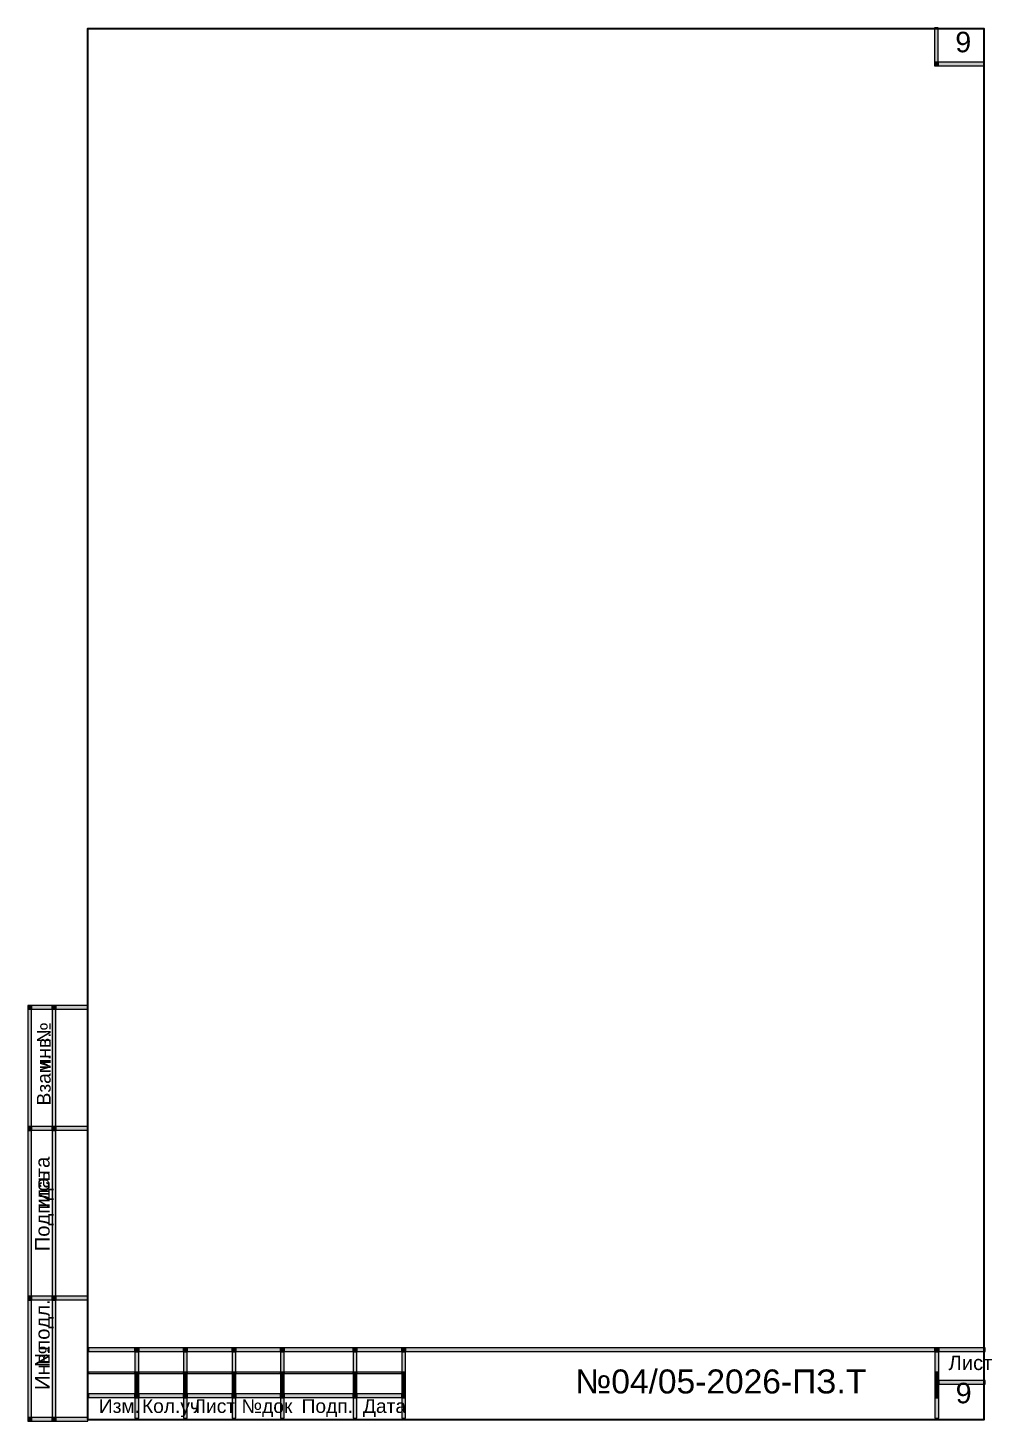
# Model space of a CAD drawing. Extents: x 8 to 21351, y 0 to 420.
# Drawn here: x 2487.8 to 2686.8, y 4.7 to 292.2 of the extents above; entities that cross this region are included whole.
import ezdxf

# ---------------------------------------------------------------- set-up
doc = ezdxf.new("R2010")
doc.units = 0
doc.layers.add('TEY_REVIEW_AXIS', color=7, linetype='Continuous')
doc.layers.add('TEY_REVIEW_LEADER', color=7, linetype='Continuous')
doc.styles.add('TEYPDFCAD_TEXT', font='arial.ttf')

msp = doc.modelspace()

# ---------------------------------------------------------------- hatches: boundary and pattern name
for points in [[(2674.86, 285.16), (2675.62, 285.16), (2675.62, 292.23), (2674.86, 292.23)], [(2674.86, 284.4), (2675.62, 284.4), (2675.62, 285.16), (2674.86, 285.16)], [(2674.86, 284.4), (2675.62, 284.4), (2675.62, 285.16), (2674.86, 285.16)], [(2675.62, 284.4), (2685.23, 284.4), (2685.23, 285.16), (2675.62, 285.16)], [(2487.83, 89.66), (2488.59, 89.66), (2488.59, 90.47), (2487.83, 90.47)], [(2487.83, 89.7), (2488.59, 89.7), (2488.59, 90.47), (2487.83, 90.47)], [(2487.83, 65.45), (2488.59, 65.45), (2488.59, 89.66), (2487.83, 89.66)], [(2488.59, 89.7), (2492.83, 89.7), (2492.83, 90.47), (2488.59, 90.47)], [(2492.83, 89.7), (2493.59, 89.7), (2493.59, 90.47), (2492.83, 90.47)], [(2492.83, 89.66), (2493.59, 89.66), (2493.59, 89.7), (2492.83, 89.7)], [(2492.83, 65.45), (2493.59, 65.45), (2493.59, 89.66), (2492.83, 89.66)], [(2493.59, 89.7), (2500.19, 89.7), (2500.19, 90.47), (2493.59, 90.47)], [(2487.83, 64.64), (2488.59, 64.64), (2488.59, 65.45), (2487.83, 65.45)], [(2487.83, 30.44), (2488.59, 30.44), (2488.59, 64.64), (2487.83, 64.64)], [(2488.59, 64.69), (2492.83, 64.69), (2492.83, 65.45), (2488.59, 65.45)], [(2492.83, 64.64), (2493.59, 64.64), (2493.59, 65.45), (2492.83, 65.45)], [(2492.83, 30.44), (2493.59, 30.44), (2493.59, 64.64), (2492.83, 64.64)], [(2493.59, 64.69), (2500.19, 64.69), (2500.19, 65.45), (2493.59, 65.45)], [(2487.83, 29.63), (2488.59, 29.63), (2488.59, 30.44), (2487.83, 30.44)], [(2487.83, 5.42), (2488.59, 5.42), (2488.59, 29.63), (2487.83, 29.63)], [(2488.59, 29.68), (2492.83, 29.68), (2492.83, 30.44), (2488.59, 30.44)], [(2492.83, 29.63), (2493.59, 29.63), (2493.59, 30.44), (2492.83, 30.44)], [(2492.83, 5.42), (2493.59, 5.42), (2493.59, 29.63), (2492.83, 29.63)], [(2493.59, 29.68), (2500.19, 29.68), (2500.19, 30.44), (2493.59, 30.44)], [(2500.32, 19.01), (2509.93, 19.01), (2509.93, 19.77), (2500.32, 19.77)], [(2509.93, 19.01), (2510.69, 19.01), (2510.69, 19.77), (2509.93, 19.77)], [(2509.93, 18.97), (2510.69, 18.97), (2510.69, 19.01), (2509.93, 19.01)], [(2509.93, 14.77), (2510.69, 14.77), (2510.69, 18.97), (2509.93, 18.97)], [(2510.69, 19.01), (2519.92, 19.01), (2519.92, 19.77), (2510.69, 19.77)], [(2519.92, 19.01), (2520.68, 19.01), (2520.68, 19.77), (2519.92, 19.77)], [(2519.92, 18.97), (2520.68, 18.97), (2520.68, 19.01), (2519.92, 19.01)], [(2519.92, 14.77), (2520.68, 14.77), (2520.68, 18.97), (2519.92, 18.97)], [(2520.68, 19.01), (2529.95, 19.01), (2529.95, 19.77), (2520.68, 19.77)], [(2529.95, 19.01), (2530.71, 19.01), (2530.71, 19.77), (2529.95, 19.77)], [(2529.95, 18.97), (2530.71, 18.97), (2530.71, 19.01), (2529.95, 19.01)], [(2529.95, 14.77), (2530.71, 14.77), (2530.71, 18.97), (2529.95, 18.97)], [(2530.71, 19.01), (2539.94, 19.01), (2539.94, 19.77), (2530.71, 19.77)], [(2539.94, 19.01), (2540.7, 19.01), (2540.7, 19.77), (2539.94, 19.77)], [(2539.94, 18.97), (2540.7, 18.97), (2540.7, 19.01), (2539.94, 19.01)], [(2539.94, 14.77), (2540.7, 14.77), (2540.7, 18.97), (2539.94, 18.97)], [(2540.7, 19.01), (2554.93, 19.01), (2554.93, 19.77), (2540.7, 19.77)], [(2554.93, 19.01), (2555.69, 19.01), (2555.69, 19.77), (2554.93, 19.77)], [(2554.93, 18.97), (2555.69, 18.97), (2555.69, 19.01), (2554.93, 19.01)], [(2554.93, 14.77), (2555.69, 14.77), (2555.69, 18.97), (2554.93, 18.97)], [(2555.69, 19.01), (2564.96, 19.01), (2564.96, 19.77), (2555.69, 19.77)], [(2564.96, 19.01), (2565.72, 19.01), (2565.72, 19.77), (2564.96, 19.77)], [(2564.96, 18.97), (2565.72, 18.97), (2565.72, 19.01), (2564.96, 19.01)], [(2564.96, 14.77), (2565.72, 14.77), (2565.72, 18.97), (2564.96, 18.97)], [(2565.72, 19.01), (2674.99, 19.01), (2674.99, 19.77), (2565.72, 19.77)], [(2674.99, 19.01), (2675.75, 19.01), (2675.75, 19.77), (2674.99, 19.77)], [(2674.99, 18.97), (2675.75, 18.97), (2675.75, 19.01), (2674.99, 19.01)], [(2674.99, 14.77), (2675.75, 14.77), (2675.75, 18.97), (2674.99, 18.97)], [(2675.75, 19.01), (2685.36, 19.01), (2685.36, 19.77), (2675.75, 19.77)], [(2500.32, 14.52), (2509.93, 14.52), (2509.93, 14.77), (2500.32, 14.77)], [(2509.93, 13.97), (2510.69, 13.97), (2510.69, 14.77), (2509.93, 14.77)], [(2510.69, 14.52), (2519.92, 14.52), (2519.92, 14.77), (2510.69, 14.77)], [(2519.92, 13.97), (2520.68, 13.97), (2520.68, 14.77), (2519.92, 14.77)], [(2520.68, 14.52), (2529.95, 14.52), (2529.95, 14.77), (2520.68, 14.77)], [(2529.95, 13.97), (2530.71, 13.97), (2530.71, 14.77), (2529.95, 14.77)], [(2530.71, 14.52), (2539.94, 14.52), (2539.94, 14.77), (2530.71, 14.77)], [(2539.94, 13.97), (2540.7, 13.97), (2540.7, 14.77), (2539.94, 14.77)], [(2540.7, 14.52), (2554.93, 14.52), (2554.93, 14.77), (2540.7, 14.77)], [(2554.93, 13.97), (2555.69, 13.97), (2555.69, 14.77), (2554.93, 14.77)], [(2555.69, 14.52), (2564.96, 14.52), (2564.96, 14.77), (2555.69, 14.77)], [(2564.96, 13.97), (2565.72, 13.97), (2565.72, 14.77), (2564.96, 14.77)], [(2674.99, 13.97), (2675.75, 13.97), (2675.75, 14.77), (2674.99, 14.77)], [(2509.93, 13.04), (2510.69, 13.04), (2510.69, 13.97), (2509.93, 13.97)], [(2509.93, 12.23), (2510.69, 12.23), (2510.69, 13.04), (2509.93, 13.04)], [(2509.93, 10.29), (2510.69, 10.29), (2510.69, 12.23), (2509.93, 12.23)], [(2519.92, 13.04), (2520.68, 13.04), (2520.68, 13.97), (2519.92, 13.97)], [(2519.92, 12.23), (2520.68, 12.23), (2520.68, 13.04), (2519.92, 13.04)], [(2519.92, 10.29), (2520.68, 10.29), (2520.68, 12.23), (2519.92, 12.23)], [(2529.95, 13.04), (2530.71, 13.04), (2530.71, 13.97), (2529.95, 13.97)], [(2529.95, 12.23), (2530.71, 12.23), (2530.71, 13.04), (2529.95, 13.04)], [(2529.95, 10.29), (2530.71, 10.29), (2530.71, 12.23), (2529.95, 12.23)], [(2539.94, 13.04), (2540.7, 13.04), (2540.7, 13.97), (2539.94, 13.97)], [(2539.94, 12.23), (2540.7, 12.23), (2540.7, 13.04), (2539.94, 13.04)], [(2539.94, 10.29), (2540.7, 10.29), (2540.7, 12.23), (2539.94, 12.23)], [(2554.93, 13.04), (2555.69, 13.04), (2555.69, 13.97), (2554.93, 13.97)], [(2554.93, 12.23), (2555.69, 12.23), (2555.69, 13.04), (2554.93, 13.04)], [(2554.93, 10.29), (2555.69, 10.29), (2555.69, 12.23), (2554.93, 12.23)], [(2564.96, 13.04), (2565.72, 13.04), (2565.72, 13.97), (2564.96, 13.97)], [(2564.96, 12.23), (2565.72, 12.23), (2565.72, 13.04), (2564.96, 13.04)], [(2564.96, 10.29), (2565.72, 10.29), (2565.72, 12.23), (2564.96, 12.23)], [(2674.99, 13.04), (2675.75, 13.04), (2675.75, 13.97), (2674.99, 13.97)], [(2674.99, 12.23), (2675.75, 12.23), (2675.75, 13.04), (2674.99, 13.04)], [(2674.99, 10.29), (2675.75, 10.29), (2675.75, 12.23), (2674.99, 12.23)], [(2675.75, 12.28), (2685.36, 12.28), (2685.36, 13.04), (2675.75, 13.04)], [(2500.32, 9.52), (2509.93, 9.52), (2509.93, 10.29), (2500.32, 10.29)], [(2509.93, 9.48), (2510.69, 9.48), (2510.69, 10.29), (2509.93, 10.29)], [(2509.93, 5.29), (2510.69, 5.29), (2510.69, 9.48), (2509.93, 9.48)], [(2510.69, 9.52), (2519.92, 9.52), (2519.92, 10.29), (2510.69, 10.29)], [(2519.92, 9.48), (2520.68, 9.48), (2520.68, 10.29), (2519.92, 10.29)], [(2519.92, 5.29), (2520.68, 5.29), (2520.68, 9.48), (2519.92, 9.48)], [(2520.68, 9.52), (2529.95, 9.52), (2529.95, 10.29), (2520.68, 10.29)], [(2529.95, 9.48), (2530.71, 9.48), (2530.71, 10.29), (2529.95, 10.29)], [(2529.95, 5.29), (2530.71, 5.29), (2530.71, 9.48), (2529.95, 9.48)], [(2530.71, 9.52), (2539.94, 9.52), (2539.94, 10.29), (2530.71, 10.29)], [(2539.94, 9.48), (2540.7, 9.48), (2540.7, 10.29), (2539.94, 10.29)], [(2539.94, 5.29), (2540.7, 5.29), (2540.7, 9.48), (2539.94, 9.48)], [(2540.7, 9.52), (2554.93, 9.52), (2554.93, 10.29), (2540.7, 10.29)], [(2554.93, 9.48), (2555.69, 9.48), (2555.69, 10.29), (2554.93, 10.29)], [(2554.93, 5.29), (2555.69, 5.29), (2555.69, 9.48), (2554.93, 9.48)], [(2555.69, 9.52), (2564.96, 9.52), (2564.96, 10.29), (2555.69, 10.29)], [(2564.96, 9.48), (2565.72, 9.48), (2565.72, 10.29), (2564.96, 10.29)], [(2564.96, 5.29), (2565.72, 5.29), (2565.72, 9.48), (2564.96, 9.48)], [(2674.99, 9.48), (2675.75, 9.48), (2675.75, 10.29), (2674.99, 10.29)], [(2674.99, 5.29), (2675.75, 5.29), (2675.75, 9.48), (2674.99, 9.48)], [(2487.83, 4.66), (2488.59, 4.66), (2488.59, 5.42), (2487.83, 5.42)], [(2487.83, 4.66), (2488.59, 4.66), (2488.59, 5.42), (2487.83, 5.42)], [(2488.59, 4.66), (2492.83, 4.66), (2492.83, 5.42), (2488.59, 5.42)], [(2492.83, 4.66), (2493.59, 4.66), (2493.59, 5.42), (2492.83, 5.42)], [(2493.59, 4.66), (2500.19, 4.66), (2500.19, 5.42), (2493.59, 5.42)]]:
    msp.add_hatch(color=256).paths.add_polyline_path(points)

# ---------------------------------------------------------------- linework, layer by layer
for points in [[(2674.86, 285.16), (2675.62, 285.16), (2675.62, 292.23), (2674.86, 292.23)], [(2674.86, 284.4), (2675.62, 284.4), (2675.62, 285.16), (2674.86, 285.16)], [(2674.86, 284.4), (2675.62, 284.4), (2675.62, 285.16), (2674.86, 285.16)], [(2675.62, 284.4), (2685.23, 284.4), (2685.23, 285.16), (2675.62, 285.16)], [(2487.83, 89.66), (2488.59, 89.66), (2488.59, 90.47), (2487.83, 90.47)], [(2487.83, 89.7), (2488.59, 89.7), (2488.59, 90.47), (2487.83, 90.47)], [(2487.83, 65.45), (2488.59, 65.45), (2488.59, 89.66), (2487.83, 89.66)], [(2488.59, 89.7), (2492.83, 89.7), (2492.83, 90.47), (2488.59, 90.47)], [(2492.83, 89.7), (2493.59, 89.7), (2493.59, 90.47), (2492.83, 90.47)], [(2492.83, 89.66), (2493.59, 89.66), (2493.59, 89.7), (2492.83, 89.7)], [(2492.83, 65.45), (2493.59, 65.45), (2493.59, 89.66), (2492.83, 89.66)], [(2493.59, 89.7), (2500.19, 89.7), (2500.19, 90.47), (2493.59, 90.47)], [(2487.83, 64.64), (2488.59, 64.64), (2488.59, 65.45), (2487.83, 65.45)], [(2487.83, 30.44), (2488.59, 30.44), (2488.59, 64.64), (2487.83, 64.64)], [(2488.59, 64.69), (2492.83, 64.69), (2492.83, 65.45), (2488.59, 65.45)], [(2492.83, 64.64), (2493.59, 64.64), (2493.59, 65.45), (2492.83, 65.45)], [(2492.83, 30.44), (2493.59, 30.44), (2493.59, 64.64), (2492.83, 64.64)], [(2493.59, 64.69), (2500.19, 64.69), (2500.19, 65.45), (2493.59, 65.45)], [(2487.83, 29.63), (2488.59, 29.63), (2488.59, 30.44), (2487.83, 30.44)], [(2487.83, 5.42), (2488.59, 5.42), (2488.59, 29.63), (2487.83, 29.63)], [(2488.59, 29.68), (2492.83, 29.68), (2492.83, 30.44), (2488.59, 30.44)], [(2492.83, 29.63), (2493.59, 29.63), (2493.59, 30.44), (2492.83, 30.44)], [(2492.83, 5.42), (2493.59, 5.42), (2493.59, 29.63), (2492.83, 29.63)], [(2493.59, 29.68), (2500.19, 29.68), (2500.19, 30.44), (2493.59, 30.44)], [(2500.32, 19.01), (2509.93, 19.01), (2509.93, 19.77), (2500.32, 19.77)], [(2509.93, 19.01), (2510.69, 19.01), (2510.69, 19.77), (2509.93, 19.77)], [(2509.93, 18.97), (2510.69, 18.97), (2510.69, 19.01), (2509.93, 19.01)], [(2509.93, 14.77), (2510.69, 14.77), (2510.69, 18.97), (2509.93, 18.97)], [(2510.69, 19.01), (2519.92, 19.01), (2519.92, 19.77), (2510.69, 19.77)], [(2519.92, 19.01), (2520.68, 19.01), (2520.68, 19.77), (2519.92, 19.77)], [(2519.92, 18.97), (2520.68, 18.97), (2520.68, 19.01), (2519.92, 19.01)], [(2519.92, 14.77), (2520.68, 14.77), (2520.68, 18.97), (2519.92, 18.97)], [(2520.68, 19.01), (2529.95, 19.01), (2529.95, 19.77), (2520.68, 19.77)], [(2529.95, 19.01), (2530.71, 19.01), (2530.71, 19.77), (2529.95, 19.77)], [(2529.95, 18.97), (2530.71, 18.97), (2530.71, 19.01), (2529.95, 19.01)], [(2529.95, 14.77), (2530.71, 14.77), (2530.71, 18.97), (2529.95, 18.97)], [(2530.71, 19.01), (2539.94, 19.01), (2539.94, 19.77), (2530.71, 19.77)], [(2539.94, 19.01), (2540.7, 19.01), (2540.7, 19.77), (2539.94, 19.77)], [(2539.94, 18.97), (2540.7, 18.97), (2540.7, 19.01), (2539.94, 19.01)], [(2539.94, 14.77), (2540.7, 14.77), (2540.7, 18.97), (2539.94, 18.97)], [(2540.7, 19.01), (2554.93, 19.01), (2554.93, 19.77), (2540.7, 19.77)], [(2554.93, 19.01), (2555.69, 19.01), (2555.69, 19.77), (2554.93, 19.77)], [(2554.93, 18.97), (2555.69, 18.97), (2555.69, 19.01), (2554.93, 19.01)], [(2554.93, 14.77), (2555.69, 14.77), (2555.69, 18.97), (2554.93, 18.97)], [(2555.69, 19.01), (2564.96, 19.01), (2564.96, 19.77), (2555.69, 19.77)], [(2564.96, 19.01), (2565.72, 19.01), (2565.72, 19.77), (2564.96, 19.77)], [(2564.96, 18.97), (2565.72, 18.97), (2565.72, 19.01), (2564.96, 19.01)], [(2564.96, 14.77), (2565.72, 14.77), (2565.72, 18.97), (2564.96, 18.97)], [(2565.72, 19.01), (2674.99, 19.01), (2674.99, 19.77), (2565.72, 19.77)], [(2674.99, 19.01), (2675.75, 19.01), (2675.75, 19.77), (2674.99, 19.77)], [(2674.99, 18.97), (2675.75, 18.97), (2675.75, 19.01), (2674.99, 19.01)], [(2674.99, 14.77), (2675.75, 14.77), (2675.75, 18.97), (2674.99, 18.97)], [(2675.75, 19.01), (2685.36, 19.01), (2685.36, 19.77), (2675.75, 19.77)], [(2500.32, 14.52), (2509.93, 14.52), (2509.93, 14.77), (2500.32, 14.77)], [(2509.93, 13.97), (2510.69, 13.97), (2510.69, 14.77), (2509.93, 14.77)], [(2510.69, 14.52), (2519.92, 14.52), (2519.92, 14.77), (2510.69, 14.77)], [(2519.92, 13.97), (2520.68, 13.97), (2520.68, 14.77), (2519.92, 14.77)], [(2520.68, 14.52), (2529.95, 14.52), (2529.95, 14.77), (2520.68, 14.77)], [(2529.95, 13.97), (2530.71, 13.97), (2530.71, 14.77), (2529.95, 14.77)], [(2530.71, 14.52), (2539.94, 14.52), (2539.94, 14.77), (2530.71, 14.77)], [(2539.94, 13.97), (2540.7, 13.97), (2540.7, 14.77), (2539.94, 14.77)], [(2540.7, 14.52), (2554.93, 14.52), (2554.93, 14.77), (2540.7, 14.77)], [(2554.93, 13.97), (2555.69, 13.97), (2555.69, 14.77), (2554.93, 14.77)], [(2555.69, 14.52), (2564.96, 14.52), (2564.96, 14.77), (2555.69, 14.77)], [(2564.96, 13.97), (2565.72, 13.97), (2565.72, 14.77), (2564.96, 14.77)], [(2674.99, 13.97), (2675.75, 13.97), (2675.75, 14.77), (2674.99, 14.77)], [(2509.93, 13.04), (2510.69, 13.04), (2510.69, 13.97), (2509.93, 13.97)], [(2509.93, 12.23), (2510.69, 12.23), (2510.69, 13.04), (2509.93, 13.04)], [(2509.93, 10.29), (2510.69, 10.29), (2510.69, 12.23), (2509.93, 12.23)], [(2519.92, 13.04), (2520.68, 13.04), (2520.68, 13.97), (2519.92, 13.97)], [(2519.92, 12.23), (2520.68, 12.23), (2520.68, 13.04), (2519.92, 13.04)], [(2519.92, 10.29), (2520.68, 10.29), (2520.68, 12.23), (2519.92, 12.23)], [(2529.95, 13.04), (2530.71, 13.04), (2530.71, 13.97), (2529.95, 13.97)], [(2529.95, 12.23), (2530.71, 12.23), (2530.71, 13.04), (2529.95, 13.04)], [(2529.95, 10.29), (2530.71, 10.29), (2530.71, 12.23), (2529.95, 12.23)], [(2539.94, 13.04), (2540.7, 13.04), (2540.7, 13.97), (2539.94, 13.97)], [(2539.94, 12.23), (2540.7, 12.23), (2540.7, 13.04), (2539.94, 13.04)], [(2539.94, 10.29), (2540.7, 10.29), (2540.7, 12.23), (2539.94, 12.23)], [(2554.93, 13.04), (2555.69, 13.04), (2555.69, 13.97), (2554.93, 13.97)], [(2554.93, 12.23), (2555.69, 12.23), (2555.69, 13.04), (2554.93, 13.04)], [(2554.93, 10.29), (2555.69, 10.29), (2555.69, 12.23), (2554.93, 12.23)], [(2564.96, 13.04), (2565.72, 13.04), (2565.72, 13.97), (2564.96, 13.97)], [(2564.96, 12.23), (2565.72, 12.23), (2565.72, 13.04), (2564.96, 13.04)], [(2564.96, 10.29), (2565.72, 10.29), (2565.72, 12.23), (2564.96, 12.23)], [(2674.99, 13.04), (2675.75, 13.04), (2675.75, 13.97), (2674.99, 13.97)], [(2674.99, 12.23), (2675.75, 12.23), (2675.75, 13.04), (2674.99, 13.04)], [(2674.99, 10.29), (2675.75, 10.29), (2675.75, 12.23), (2674.99, 12.23)], [(2675.75, 12.28), (2685.36, 12.28), (2685.36, 13.04), (2675.75, 13.04)], [(2500.32, 9.52), (2509.93, 9.52), (2509.93, 10.29), (2500.32, 10.29)], [(2509.93, 9.48), (2510.69, 9.48), (2510.69, 10.29), (2509.93, 10.29)], [(2509.93, 5.29), (2510.69, 5.29), (2510.69, 9.48), (2509.93, 9.48)], [(2510.69, 9.52), (2519.92, 9.52), (2519.92, 10.29), (2510.69, 10.29)], [(2519.92, 9.48), (2520.68, 9.48), (2520.68, 10.29), (2519.92, 10.29)], [(2519.92, 5.29), (2520.68, 5.29), (2520.68, 9.48), (2519.92, 9.48)], [(2520.68, 9.52), (2529.95, 9.52), (2529.95, 10.29), (2520.68, 10.29)], [(2529.95, 9.48), (2530.71, 9.48), (2530.71, 10.29), (2529.95, 10.29)], [(2529.95, 5.29), (2530.71, 5.29), (2530.71, 9.48), (2529.95, 9.48)], [(2530.71, 9.52), (2539.94, 9.52), (2539.94, 10.29), (2530.71, 10.29)], [(2539.94, 9.48), (2540.7, 9.48), (2540.7, 10.29), (2539.94, 10.29)], [(2539.94, 5.29), (2540.7, 5.29), (2540.7, 9.48), (2539.94, 9.48)], [(2540.7, 9.52), (2554.93, 9.52), (2554.93, 10.29), (2540.7, 10.29)], [(2554.93, 9.48), (2555.69, 9.48), (2555.69, 10.29), (2554.93, 10.29)], [(2554.93, 5.29), (2555.69, 5.29), (2555.69, 9.48), (2554.93, 9.48)], [(2555.69, 9.52), (2564.96, 9.52), (2564.96, 10.29), (2555.69, 10.29)], [(2564.96, 9.48), (2565.72, 9.48), (2565.72, 10.29), (2564.96, 10.29)], [(2564.96, 5.29), (2565.72, 5.29), (2565.72, 9.48), (2564.96, 9.48)], [(2674.99, 9.48), (2675.75, 9.48), (2675.75, 10.29), (2674.99, 10.29)], [(2674.99, 5.29), (2675.75, 5.29), (2675.75, 9.48), (2674.99, 9.48)], [(2487.83, 4.66), (2488.59, 4.66), (2488.59, 5.42), (2487.83, 5.42)], [(2487.83, 4.66), (2488.59, 4.66), (2488.59, 5.42), (2487.83, 5.42)], [(2488.59, 4.66), (2492.83, 4.66), (2492.83, 5.42), (2488.59, 5.42)], [(2492.83, 4.66), (2493.59, 4.66), (2493.59, 5.42), (2492.83, 5.42)], [(2493.59, 4.66), (2500.19, 4.66), (2500.19, 5.42), (2493.59, 5.42)]]:
    msp.add_lwpolyline(points, close=True)
at = {"layer": 'TEY_REVIEW_AXIS', "lineweight": 35}
msp.add_lwpolyline([(2500.13, 5), (2685.12, 5), (2685.12, 292), (2500.13, 292)], close=True, dxfattribs=at)

# ---------------------------------------------------------------- texts
at = {"color": 7, "style": 'TEYPDFCAD_TEXT'}
for s, height, p in [('№', 2.84, (2492.53, 82.72)), ('инв.', 2.836, (2492.53, 77.26)), ('Взам.', 2.836, (2492.53, 69.81)), ('дата', 2.988, (2492.32, 50.24)), ('Подпись', 2.988, (2492.32, 39.71)), ('и', 2.99, (2492.32, 48.34)), ('подл.', 2.988, (2492.32, 19.18)), ('№', 2.99, (2492.32, 15.79)), ('Инв.', 2.988, (2492.32, 11.09))]:
    msp.add_text(s, height=height, rotation=90, dxfattribs=at).set_placement(p)
for s, height, p in [('Лист', 2.988, (2677.78, 15.2)), ('№04/05-2026-ПЗ.Т', 4.953, (2600.78, 10.37)), ('Кол.уч', 2.836, (2511.37, 6.35)), ('Лист', 2.836, (2521.99, 6.35)), ('№док', 2.836, (2531.9, 6.35)), ('Подп.', 2.836, (2544.3, 6.35)), ('Дата', 2.836, (2556.96, 6.35))]:
    msp.add_text(s, height=height, dxfattribs=at).set_placement(p)
at = {"layer": 'TEY_REVIEW_LEADER', "color": 7, "style": 'TEYPDFCAD_TEXT'}
for s, height, p in [('9', 4.23, (2679.18, 287.19)), ('9', 4.23, (2679.26, 8.34)), ('Изм.', 2.836, (2502.48, 6.35))]:
    msp.add_text(s, height=height, dxfattribs=at).set_placement(p)

doc.saveas('drawing.dxf')
